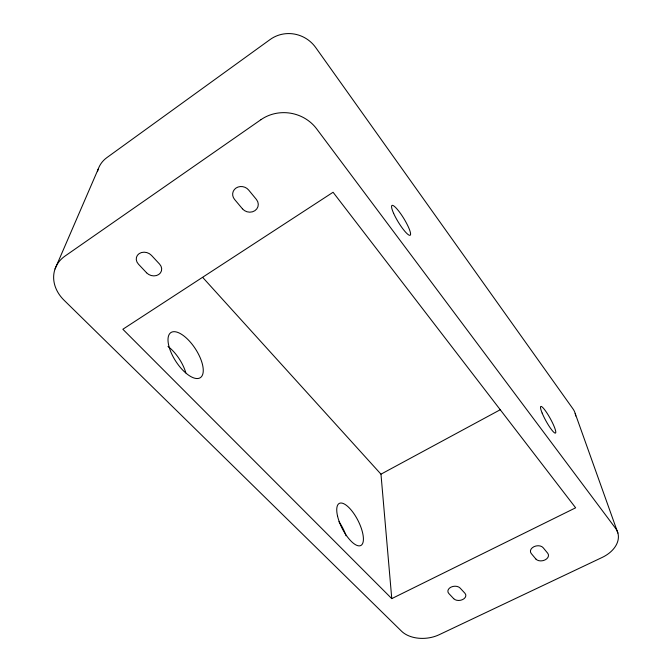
<?xml version="1.0" encoding="UTF-8"?>
<svg xmlns="http://www.w3.org/2000/svg" width="672" height="672" viewBox="0 0 672 672"><rect width="100%" height="100%" fill="white"/><g stroke="black" fill="none" stroke-linecap="round" stroke-linejoin="round"><path stroke-width="1.01" d="M55.045 268.96L98.238 169.042M391.768 598.618L122.85 329.255L333.077 192.259L575.635 507.805L391.768 598.618L380.974 474.172L500.237 409.744M202.793 277.502L380.974 474.172M575.198 413.473L617.896 533.056M575.686 415.968A25.511 19.354 -15.4 0 0 572.972 408.87L315.739 47.578A32.525 31.576 35.6 0 0 270.127 39.522L106.848 157.634A31.458 27.149 25.5 0 0 97.482 171.629M338.965 521.69A23.512 9.181 63.1 0 1 346.055 535.76M167.983 346.408A26.754 12.037 56.7 0 1 185.816 372.868M260.988 119.658L65.083 256.024A37.724 30.643 19.3 0 0 64.067 300.224L401.528 631.193A27.653 18.505 -5.9 0 0 439.152 634.729L602.104 557.474A29.66 20.412 -13.6 0 0 615.476 528.192L316.63 128.831A39.278 36.775 12.1 0 0 260.988 119.658M146.597 272.807L138.432 264.146A8.803 7.4 17.7 0 1 139.188 253.596A8.803 7.4 17.7 0 1 151.469 255.368L159.6 264.13A8.728 7.333 16.6 0 1 158.743 274.504A8.728 7.333 16.6 0 1 146.597 272.807M453.692 598.676L448.829 593.51A6.611 4.511 -7.4 0 1 451.046 587.118A6.611 4.511 -7.4 0 1 460.093 588.042L464.923 593.25A6.577 4.469 -7.5 0 1 462.672 599.558A6.577 4.469 -7.5 0 1 453.692 598.676M242.449 208.824L234.578 199.433A8.988 8.106 14.3 0 1 236.048 188.026A8.988 8.106 14.3 0 1 248.615 189.983L256.435 199.483A8.912 8.014 12.5 0 1 254.873 210.697A8.912 8.014 12.5 0 1 242.449 208.824M535.844 558.995L531.233 553.493A6.846 4.746 -11.4 0 1 533.954 546.697A6.846 4.746 -11.4 0 1 543.152 547.705L547.714 553.249A6.812 4.696 -11.5 0 1 544.967 559.952A6.812 4.696 -11.5 0 1 535.844 558.995M393.632 213.368A17.48 3.301 58.6 0 0 409.937 235.318A17.48 3.301 58.6 0 0 399.613 212.243A17.48 3.301 58.6 0 0 393.632 213.368M542.153 413.087A15.196 2.461 61.1 0 0 555.282 433.129A15.196 2.461 61.1 0 0 547.033 413.137A15.196 2.461 61.1 0 0 542.153 413.087M337.504 515.894A23.638 8.837 62.9 0 0 360.192 545.74A23.638 8.837 62.9 0 0 352.498 511.694A23.638 8.837 62.9 0 0 337.504 515.894M169.327 347.71A26.922 11.609 56.9 0 0 199.584 378.076A26.922 11.609 56.9 0 0 187.975 339.578A26.922 11.609 56.9 0 0 169.327 347.71"/></g></svg>
